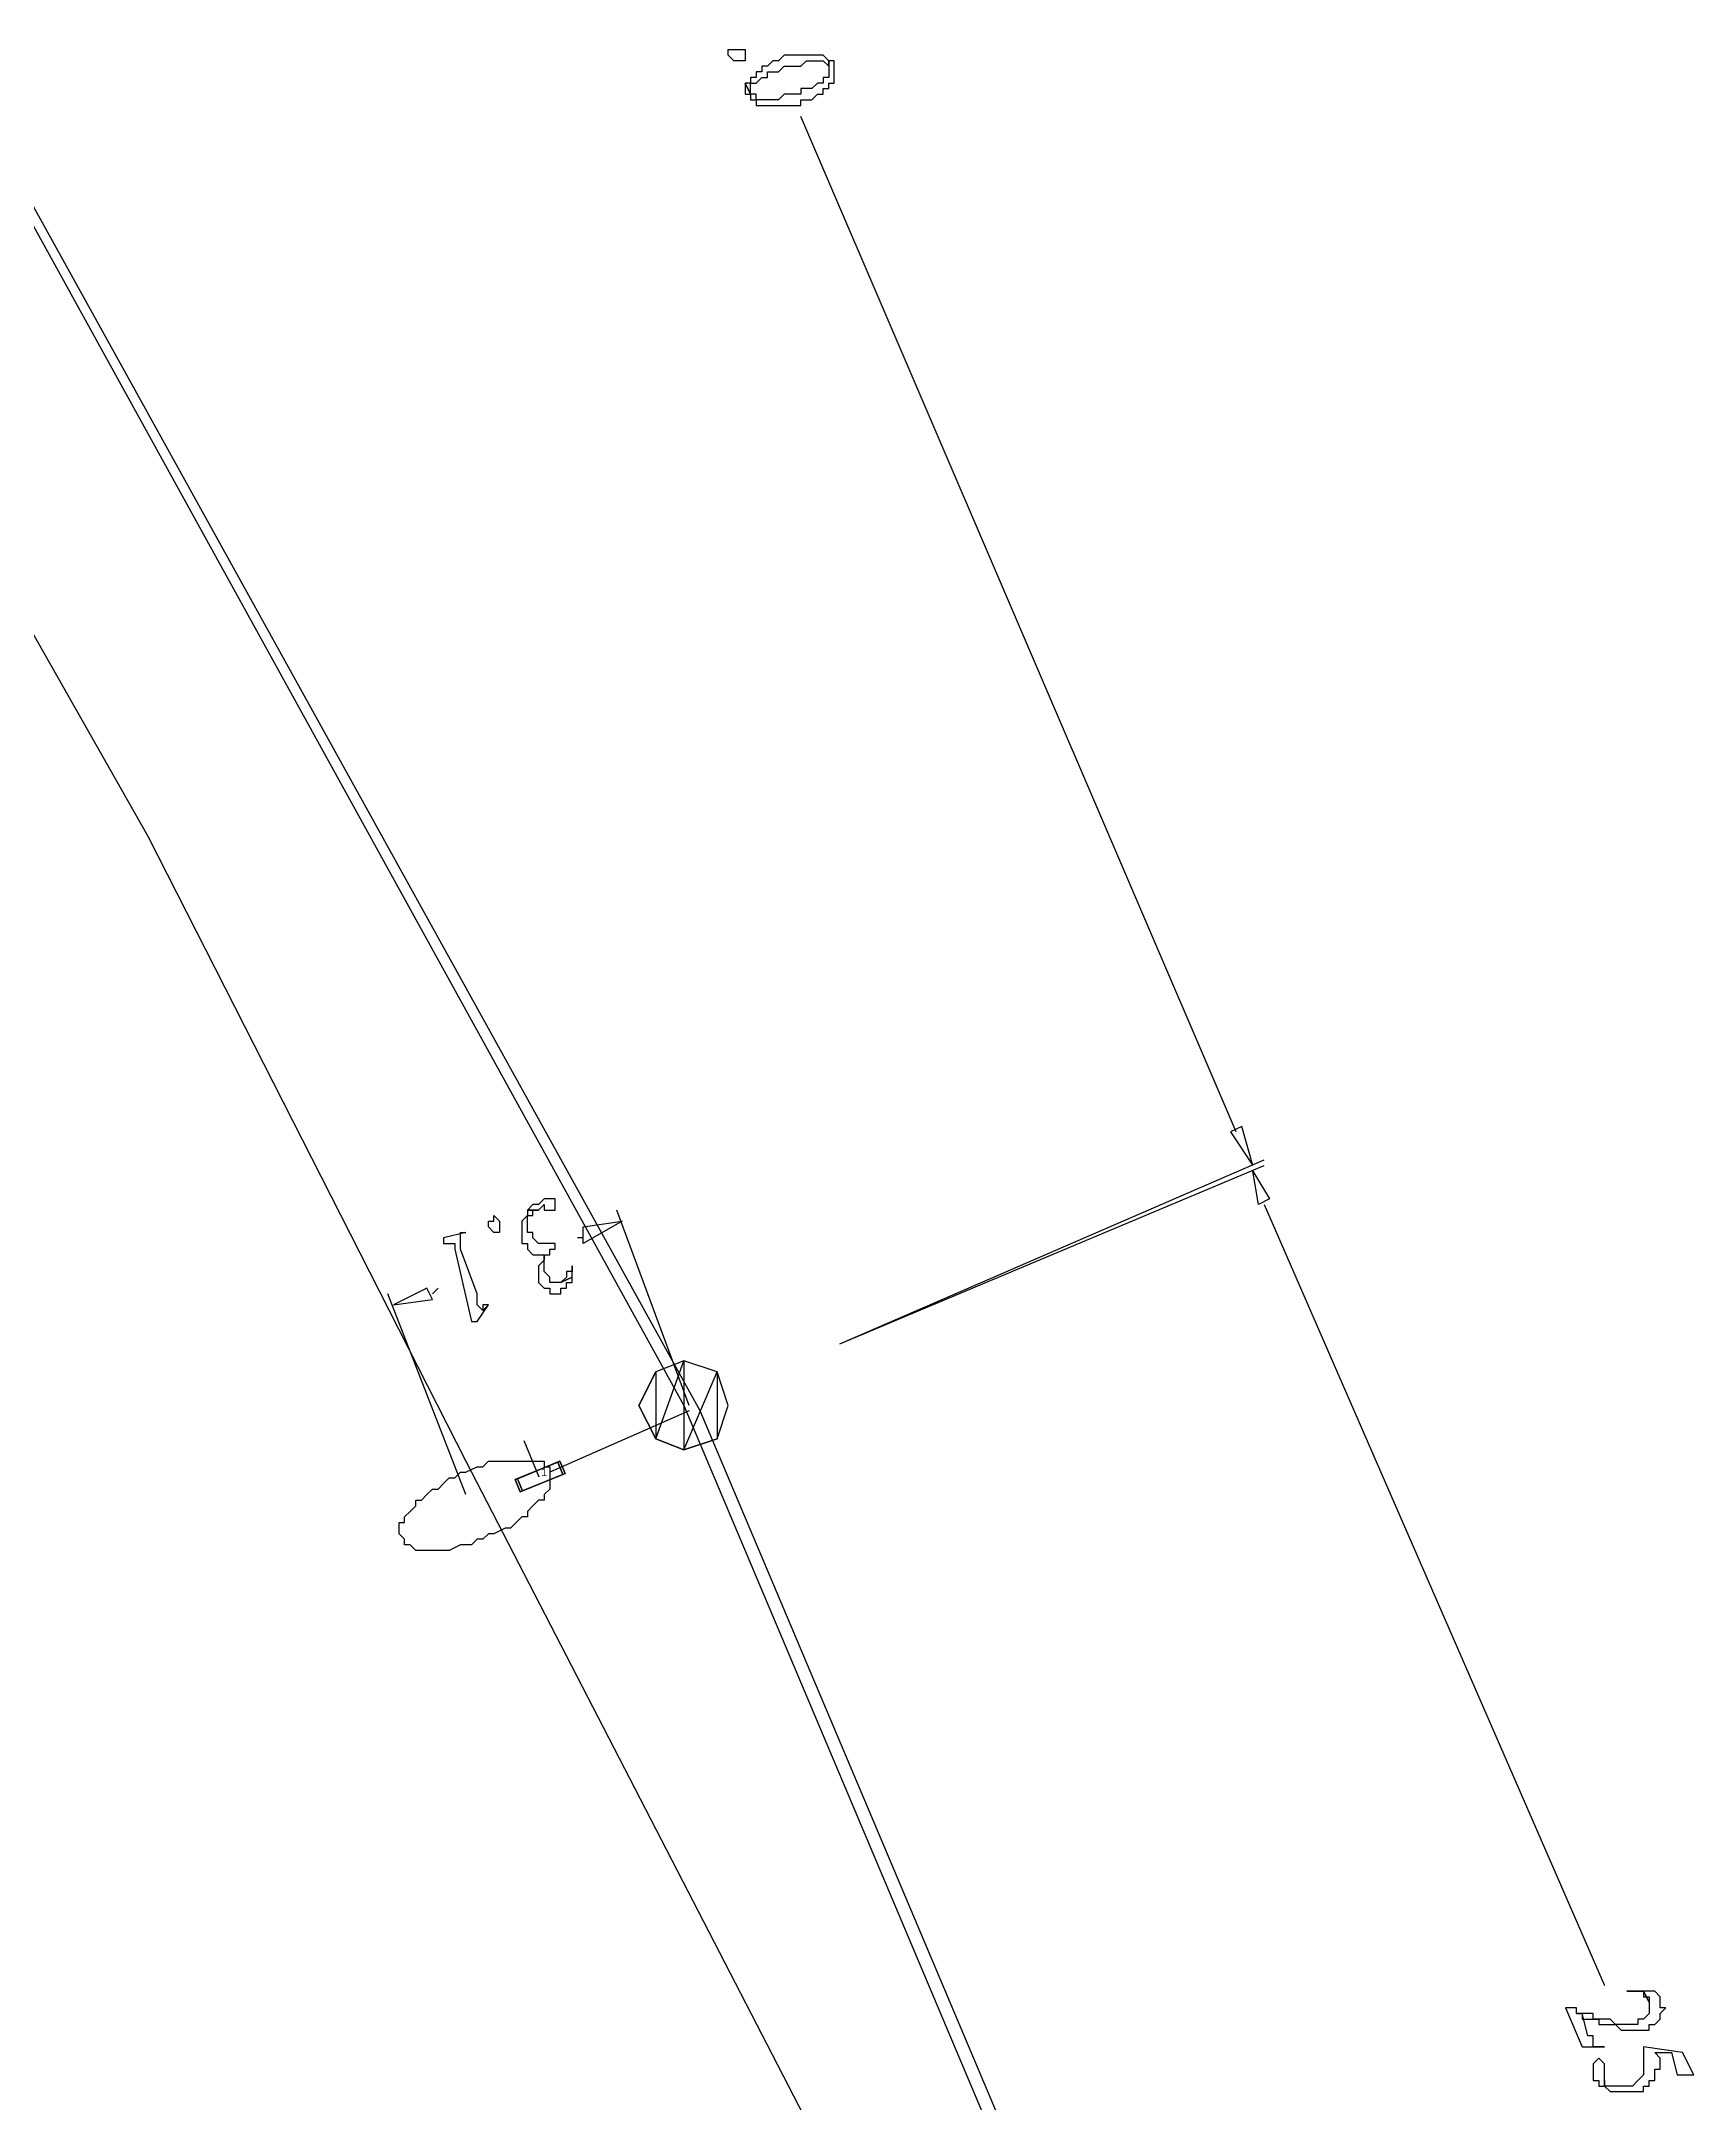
# Model space of a CAD drawing. Extents: x 212106 to 638151, y -1311344 to 1260505.
# Drawn here: x 420664 to 441814, y -1217199 to -1190807 of the extents above; entities that cross this region are included whole.
import ezdxf

# ---------------------------------------------------------------- set-up
doc = ezdxf.new("R2010")
doc.units = 0
doc.header["$MEASUREMENT"] = 0
for name, color, linetype in [('at_Entity', 7, 'Continuous'), ('DLXLUM01', 3, 'Continuous'), ('DLXLUMEX', 2, 'Continuous'), ('DLXSCENE', 7, 'Continuous')]:
    doc.layers.add(name, color=color, linetype=linetype)

# ---------------------------------------------------------------- blocks, each defined once
blk = doc.blocks.new('*U11')
at = {"color": 1}
blk.add_line((-28, -11), (-217, 451), dxfattribs=at)
for p, q in [((213, 179), (-332, -44)), ((-332, -44), (213, 179)), ((240, 190), (-305, -33)), ((-305, -33), (240, 190)), ((-268, -202), (277, 22)), ((277, 22), (-268, -202)), ((-240, -190), (305, 33)), ((305, 33), (-240, -190)), ((240, 190), (213, 179)), ((213, 179), (240, 190)), ((277, 22), (213, 179)), ((213, 179), (277, 22)), ((305, 33), (240, 190)), ((240, 190), (305, 33)), ((277, 22), (305, 33)), ((305, 33), (277, 22)), ((-305, -33), (-332, -44)), ((-332, -44), (-305, -33)), ((-332, -44), (-268, -202)), ((-268, -202), (-332, -44)), ((-305, -33), (-240, -190)), ((-240, -190), (-305, -33)), ((-240, -190), (-268, -202)), ((-268, -202), (-240, -190))]:
    blk.add_line(p, q)
at = {"layer": 'DLXLUMEX', "color": 7}
blk.add_text('1', height=100, dxfattribs=at).set_placement((0, 0))
blk = doc.blocks.new('*U97')
for p, q in [((71171, -1236937), (55671, -1208938)), ((81099, -1260437), (71171, -1236937))]:
    blk.add_line(p, q)

msp = doc.modelspace()

# ---------------------------------------------------------------- linework, layer by layer
at = {"layer": 'at_Entity', "color": 1}
for p, q in [((413529, -1180414), (428886, -1208271)), ((428886, -1208271), (438814, -1231770))]:
    msp.add_line(p, q, dxfattribs=at)
at = {"layer": 'at_Entity', "color": 0}
for p, q in [((413029, -1185129), (422029, -1200985)), ((429457, -1190986), (429457, -1190914)), ((429457, -1190914), (429529, -1190914)), ((429529, -1191057), (429457, -1190986)), ((429457, -1190986), (429457, -1190986)), ((429457, -1190986), (429457, -1190986)), ((429529, -1190914), (429529, -1190914)), ((429529, -1190914), (429529, -1190914)), ((429529, -1190914), (429529, -1190914)), ((429529, -1190914), (429600, -1190914)), ((429600, -1191057), (429529, -1191057)), ((429529, -1191057), (429529, -1191057)), ((429529, -1191057), (429529, -1191057)), ((429600, -1190914), (429600, -1190914)), ((429600, -1190914), (429600, -1190914)), ((429600, -1190914), (429671, -1190914)), ((429671, -1191057), (429600, -1191057)), ((429600, -1191057), (429600, -1191057)), ((429600, -1191057), (429600, -1191057)), ((429671, -1190914), (429671, -1191057)), ((429671, -1190914), (429671, -1190914)), ((429671, -1190914), (429671, -1190914)), ((429671, -1190914), (429671, -1190914)), ((429671, -1190914), (429671, -1190914)), ((430028, -1191057), (429957, -1191128)), ((430100, -1191057), (430028, -1191057)), ((430028, -1191057), (430028, -1191057)), ((430171, -1190986), (430100, -1191057)), ((430100, -1191057), (430100, -1191057)), ((430100, -1191057), (430100, -1191057)), ((430243, -1190986), (430171, -1190986)), ((430171, -1190986), (430171, -1190986)), ((430314, -1190986), (430243, -1190986)), ((430243, -1190986), (430243, -1190986)), ((430386, -1190986), (430314, -1190986)), ((430314, -1190986), (430314, -1190986)), ((430457, -1190986), (430386, -1190986)), ((430386, -1190986), (430386, -1190986)), ((430386, -1191128), (430457, -1191057)), ((430528, -1190986), (430457, -1190986)), ((430457, -1190986), (430457, -1190986)), ((430457, -1190986), (430457, -1190986)), ((430457, -1191057), (430457, -1191057)), ((430457, -1191057), (430528, -1191057)), ((430600, -1190986), (430528, -1190986)), ((430528, -1190986), (430528, -1190986)), ((430528, -1191057), (430600, -1191057)), ((430671, -1190986), (430600, -1190986)), ((430600, -1190986), (430600, -1190986)), ((430600, -1191057), (430600, -1191057)), ((430600, -1191057), (430600, -1191057)), ((430600, -1191057), (430671, -1191057)), ((430743, -1191057), (430671, -1190986)), ((430671, -1190986), (430671, -1190986)), ((430671, -1190986), (430671, -1190986)), ((430671, -1191057), (430671, -1191057)), ((430671, -1191057), (430671, -1191057)), ((430671, -1191057), (430743, -1191128)), ((430743, -1191128), (430743, -1191057)), ((430814, -1191057), (430743, -1191057)), ((430743, -1191057), (430743, -1191057)), ((430743, -1191057), (430743, -1191057)), ((430743, -1191057), (430743, -1191128)), ((430814, -1191128), (430814, -1191057)), ((429814, -1191271), (429743, -1191271)), ((429743, -1191271), (429743, -1191271)), ((429743, -1191271), (429743, -1191343)), ((429886, -1191200), (429814, -1191200)), ((429814, -1191200), (429814, -1191200)), ((429814, -1191200), (429814, -1191200)), ((429814, -1191200), (429814, -1191271)), ((429814, -1191343), (429886, -1191271)), ((429957, -1191128), (429886, -1191128)), ((429886, -1191128), (429886, -1191128)), ((429886, -1191128), (429886, -1191200)), ((429886, -1191271), (429886, -1191271)), ((429886, -1191271), (429886, -1191271)), ((429886, -1191271), (429957, -1191271)), ((429957, -1191128), (429957, -1191128)), ((429957, -1191271), (429957, -1191200)), ((429957, -1191200), (430028, -1191200)), ((429957, -1191271), (429957, -1191271)), ((430028, -1191200), (430028, -1191200)), ((430028, -1191200), (430100, -1191200)), ((430100, -1191200), (430171, -1191128)), ((430100, -1191200), (430100, -1191200)), ((430171, -1191128), (430171, -1191128)), ((430171, -1191128), (430243, -1191128)), ((430243, -1191128), (430243, -1191128)), ((430243, -1191128), (430314, -1191128)), ((430314, -1191128), (430314, -1191128)), ((430314, -1191128), (430314, -1191128)), ((430314, -1191128), (430386, -1191128)), ((430386, -1191128), (430386, -1191128)), ((430743, -1191271), (430671, -1191271)), ((430671, -1191271), (430671, -1191343)), ((430743, -1191128), (430743, -1191128)), ((430743, -1191128), (430743, -1191128)), ((430743, -1191128), (430743, -1191200)), ((430743, -1191200), (430743, -1191200)), ((430743, -1191200), (430743, -1191200)), ((430743, -1191200), (430743, -1191200)), ((430743, -1191200), (430743, -1191271)), ((430743, -1191271), (430743, -1191271)), ((430814, -1191200), (430814, -1191128)), ((430814, -1191128), (430814, -1191128)), ((430814, -1191271), (430814, -1191200)), ((430814, -1191200), (430814, -1191200)), ((430814, -1191200), (430814, -1191200)), ((430814, -1191343), (430814, -1191271)), ((430814, -1191271), (430814, -1191271)), ((429743, -1191343), (429671, -1191343)), ((429671, -1191343), (429671, -1191343)), ((429671, -1191343), (429743, -1191486)), ((429743, -1191486), (429671, -1191343)), ((429671, -1191343), (429671, -1191414)), ((429671, -1191414), (429671, -1191414)), ((429671, -1191414), (429671, -1191414)), ((429671, -1191414), (429671, -1191486)), ((429671, -1191486), (429671, -1191486)), ((429671, -1191486), (429743, -1191486)), ((429743, -1191414), (429743, -1191343)), ((429743, -1191343), (429814, -1191343)), ((429743, -1191486), (429743, -1191414)), ((429743, -1191414), (429743, -1191414)), ((429743, -1191414), (429743, -1191414)), ((429743, -1191486), (429743, -1191486)), ((429814, -1191486), (429743, -1191486)), ((429743, -1191486), (429743, -1191486)), ((429743, -1191486), (429743, -1191557)), ((429743, -1191557), (429743, -1191557)), ((429743, -1191557), (429743, -1191557)), ((429743, -1191557), (429814, -1191557)), ((429814, -1191343), (429814, -1191343)), ((429814, -1191343), (429814, -1191343)), ((429814, -1191557), (429814, -1191486)), ((429886, -1191557), (429814, -1191557)), ((429814, -1191557), (429814, -1191557)), ((429814, -1191557), (429814, -1191557)), ((429814, -1191557), (429814, -1191628)), ((429957, -1191557), (429886, -1191557)), ((429886, -1191557), (429886, -1191557)), ((430028, -1191557), (429957, -1191557)), ((429957, -1191557), (429957, -1191557)), ((430100, -1191557), (430028, -1191557)), ((430028, -1191557), (430028, -1191557)), ((430028, -1191557), (430028, -1191557)), ((430171, -1191486), (430100, -1191557)), ((430100, -1191557), (430100, -1191557)), ((430243, -1191486), (430171, -1191486)), ((430171, -1191486), (430171, -1191486)), ((430314, -1191486), (430243, -1191486)), ((430243, -1191486), (430243, -1191486)), ((430386, -1191486), (430314, -1191486)), ((430314, -1191486), (430314, -1191486)), ((430457, -1191414), (430386, -1191414)), ((430386, -1191414), (430386, -1191486)), ((430386, -1191628), (430386, -1191557)), ((430386, -1191557), (430386, -1191557)), ((430386, -1191557), (430457, -1191557)), ((430528, -1191414), (430457, -1191414)), ((430457, -1191414), (430457, -1191414)), ((430457, -1191557), (430457, -1191557)), ((430457, -1191557), (430528, -1191557)), ((430600, -1191343), (430528, -1191414)), ((430528, -1191414), (430528, -1191414)), ((430528, -1191557), (430600, -1191486)), ((430528, -1191557), (430528, -1191557)), ((430528, -1191557), (430528, -1191557)), ((430671, -1191343), (430600, -1191343)), ((430600, -1191343), (430600, -1191343)), ((430600, -1191343), (430600, -1191343)), ((430600, -1191486), (430600, -1191486)), ((430600, -1191486), (430671, -1191486)), ((430671, -1191343), (430671, -1191343)), ((430671, -1191486), (430671, -1191414)), ((430671, -1191414), (430743, -1191414)), ((430671, -1191486), (430671, -1191486)), ((430743, -1191414), (430743, -1191343)), ((430743, -1191343), (430743, -1191343)), ((430743, -1191343), (430814, -1191343)), ((430743, -1191414), (430743, -1191414)), ((430814, -1191343), (430814, -1191343)), ((429814, -1191628), (429814, -1191628)), ((429814, -1191628), (429886, -1191628)), ((429886, -1191628), (429886, -1191628)), ((429886, -1191628), (429886, -1191628)), ((429886, -1191628), (429957, -1191628)), ((429957, -1191628), (429957, -1191628)), ((429957, -1191628), (430028, -1191628)), ((430028, -1191628), (430028, -1191628)), ((430028, -1191628), (430028, -1191628)), ((430028, -1191628), (430100, -1191628)), ((430100, -1191628), (430100, -1191628)), ((430100, -1191628), (430171, -1191628)), ((430171, -1191628), (430171, -1191628)), ((430171, -1191628), (430243, -1191628)), ((430243, -1191628), (430243, -1191628)), ((430243, -1191628), (430314, -1191628)), ((430314, -1191628), (430314, -1191628)), ((430314, -1191628), (430386, -1191628)), ((435957, -1204771), (430386, -1191771)), ((422029, -1200985), (426100, -1208985)), ((436028, -1204699), (435885, -1204771)), ((435885, -1204771), (436171, -1205199)), ((436171, -1205199), (436028, -1204699)), ((430886, -1207485), (436314, -1205128)), ((430886, -1207485), (436314, -1205199)), ((436243, -1205699), (436171, -1205271)), ((436171, -1205271), (436385, -1205628)), ((426457, -1205914), (426457, -1205842)), ((426457, -1205842), (426457, -1205842)), ((426457, -1205842), (426529, -1205914)), ((426886, -1205842), (426814, -1205914)), ((426957, -1205699), (426886, -1205771)), ((426886, -1205771), (426886, -1205771)), ((426886, -1205771), (427029, -1205771)), ((427029, -1205771), (426886, -1205771)), ((426886, -1205771), (426886, -1205771)), ((426886, -1205771), (426886, -1205842)), ((426886, -1205914), (426886, -1205842)), ((426886, -1205842), (426886, -1205842)), ((426886, -1205842), (426957, -1205842)), ((426886, -1205842), (426886, -1205842)), ((427029, -1205699), (426957, -1205699)), ((426957, -1205699), (426957, -1205699)), ((426957, -1205699), (426957, -1205699)), ((426957, -1205842), (426957, -1205771)), ((426957, -1205771), (426957, -1205771)), ((426957, -1205771), (427029, -1205771)), ((427100, -1205628), (427029, -1205699)), ((427029, -1205699), (427029, -1205699)), ((427029, -1205771), (427100, -1205699)), ((427029, -1205771), (427029, -1205771)), ((427029, -1205771), (427029, -1205771)), ((427171, -1205628), (427100, -1205628)), ((427100, -1205628), (427100, -1205628)), ((427100, -1205628), (427100, -1205628)), ((427100, -1205699), (427100, -1205699)), ((427100, -1205699), (427100, -1205771)), ((427100, -1205771), (427171, -1205771)), ((427243, -1205628), (427171, -1205628)), ((427171, -1205628), (427171, -1205628)), ((427171, -1205628), (427171, -1205628)), ((427171, -1205771), (427171, -1205771)), ((427171, -1205771), (427171, -1205771)), ((427171, -1205771), (427171, -1205771)), ((427171, -1205771), (427171, -1205771)), ((427171, -1205771), (427243, -1205771)), ((427243, -1205771), (427243, -1205628)), ((428957, -1208271), (428029, -1205771)), ((436385, -1205628), (436243, -1205699)), ((436314, -1205699), (440671, -1215699)), ((426100, -1206057), (425814, -1206128)), ((426029, -1206128), (426029, -1206057)), ((426029, -1206057), (426100, -1206057)), ((426100, -1206057), (426100, -1206057)), ((426100, -1206057), (426100, -1206057)), ((426386, -1205985), (426386, -1205914)), ((426386, -1205914), (426386, -1205914)), ((426386, -1205914), (426457, -1205914)), ((426457, -1206057), (426386, -1205985)), ((426386, -1205985), (426386, -1205985)), ((426386, -1205985), (426386, -1205985)), ((426457, -1205914), (426457, -1205914)), ((426529, -1206057), (426457, -1206057)), ((426457, -1206057), (426457, -1206057)), ((426457, -1206057), (426457, -1206057)), ((426457, -1206057), (426457, -1206057)), ((426529, -1205914), (426529, -1205914)), ((426529, -1205914), (426529, -1205914)), ((426529, -1205914), (426529, -1205914)), ((426529, -1205914), (426529, -1205914)), ((426529, -1205914), (426529, -1205985)), ((426529, -1205985), (426529, -1205985)), ((426529, -1205985), (426529, -1205985)), ((426529, -1205985), (426529, -1206057)), ((426529, -1206057), (426529, -1206057)), ((426529, -1206057), (426529, -1206057)), ((426529, -1206057), (426529, -1206057)), ((426529, -1206057), (426529, -1206057)), ((426814, -1205914), (426814, -1205914)), ((426814, -1205914), (426814, -1205914)), ((426814, -1205914), (426814, -1205985)), ((426814, -1205985), (426814, -1205985)), ((426814, -1205985), (426814, -1205985)), ((426814, -1205985), (426814, -1206057)), ((426814, -1206057), (426814, -1206057)), ((426814, -1206057), (426814, -1206128)), ((426886, -1205985), (426886, -1205914)), ((426886, -1205914), (426886, -1205914)), ((426886, -1206057), (426886, -1205985)), ((426886, -1205985), (426886, -1205985)), ((426886, -1205985), (426886, -1205985)), ((426957, -1206057), (426886, -1206057)), ((426957, -1206128), (426957, -1206057)), ((426957, -1206057), (426957, -1206057)), ((427600, -1205985), (428100, -1205914)), ((428100, -1205914), (427600, -1206199)), ((427600, -1206199), (427600, -1205985)), ((425814, -1206128), (425814, -1206199)), ((425814, -1206199), (425814, -1206199)), ((425814, -1206199), (425814, -1206199)), ((425814, -1206199), (425886, -1206199)), ((425886, -1206199), (425886, -1206199)), ((425886, -1206199), (425886, -1206199)), ((425886, -1206199), (425886, -1206199)), ((425886, -1206199), (425886, -1206199)), ((425886, -1206199), (425957, -1206199)), ((425957, -1206199), (425957, -1206271)), ((425957, -1206271), (425957, -1206271)), ((425957, -1206271), (426171, -1207199)), ((426029, -1206199), (426029, -1206128)), ((426029, -1206128), (426029, -1206128)), ((426029, -1206128), (426029, -1206128)), ((426029, -1206128), (426029, -1206128)), ((426029, -1206128), (426029, -1206128)), ((426029, -1206271), (426029, -1206199)), ((426029, -1206199), (426029, -1206199)), ((426243, -1206842), (426029, -1206271)), ((426814, -1206128), (426814, -1206128)), ((426814, -1206128), (426814, -1206199)), ((426814, -1206199), (426886, -1206199)), ((426886, -1206199), (426886, -1206271)), ((426886, -1206271), (426886, -1206271)), ((426886, -1206271), (426886, -1206271)), ((426886, -1206271), (426957, -1206342)), ((427029, -1206199), (426957, -1206128)), ((426957, -1206128), (426957, -1206128)), ((426957, -1206128), (426957, -1206128)), ((426957, -1206342), (426957, -1206342)), ((426957, -1206342), (426957, -1206342)), ((426957, -1206342), (427029, -1206342)), ((427100, -1206199), (427029, -1206199)), ((427029, -1206199), (427029, -1206199)), ((427029, -1206199), (427029, -1206199)), ((427029, -1206342), (427029, -1206342)), ((427029, -1206342), (427029, -1206342)), ((427029, -1206342), (427100, -1206342)), ((427171, -1206199), (427100, -1206199)), ((427100, -1206199), (427100, -1206199)), ((427100, -1206199), (427100, -1206199)), ((427100, -1206414), (427100, -1206342)), ((427100, -1206342), (427171, -1206342)), ((427100, -1206342), (427100, -1206414)), ((427243, -1206199), (427171, -1206199)), ((427171, -1206199), (427171, -1206199)), ((427171, -1206199), (427171, -1206199)), ((427171, -1206342), (427171, -1206271)), ((427171, -1206271), (427171, -1206271)), ((427171, -1206271), (427243, -1206271)), ((427171, -1206342), (427171, -1206342)), ((427243, -1206271), (427243, -1206199)), ((427243, -1206199), (427243, -1206199)), ((427243, -1206199), (427243, -1206199)), ((427243, -1206271), (427243, -1206271)), ((427600, -1206128), (427529, -1206128)), ((427100, -1206414), (427029, -1206485)), ((427029, -1206485), (427029, -1206485)), ((427029, -1206485), (427029, -1206557)), ((427029, -1206557), (427029, -1206557)), ((427029, -1206557), (427029, -1206557)), ((427029, -1206557), (427029, -1206628)), ((427029, -1206628), (427029, -1206628)), ((427029, -1206628), (427029, -1206699)), ((427100, -1206485), (427100, -1206414)), ((427100, -1206414), (427100, -1206414)), ((427100, -1206414), (427100, -1206414)), ((427100, -1206414), (427100, -1206414)), ((427100, -1206557), (427100, -1206485)), ((427100, -1206485), (427100, -1206485)), ((427171, -1206628), (427100, -1206557)), ((427100, -1206557), (427100, -1206557)), ((427100, -1206557), (427100, -1206557)), ((427171, -1206699), (427171, -1206628)), ((427171, -1206628), (427171, -1206628)), ((427171, -1206628), (427171, -1206628)), ((427386, -1206628), (427314, -1206699)), ((427314, -1206699), (427457, -1206628)), ((427457, -1206628), (427314, -1206699)), ((427457, -1206557), (427386, -1206557)), ((427386, -1206557), (427386, -1206628)), ((427386, -1206628), (427386, -1206628)), ((427386, -1206628), (427386, -1206628)), ((427457, -1206628), (427457, -1206485)), ((427457, -1206485), (427457, -1206557)), ((427457, -1206557), (427457, -1206557)), ((427457, -1206628), (427457, -1206628)), ((427457, -1206699), (427457, -1206628)), ((426100, -1209414), (425100, -1206842)), ((425600, -1206771), (425171, -1206985)), ((425671, -1206914), (425600, -1206771)), ((425671, -1206842), (425743, -1206771)), ((426243, -1206914), (426243, -1206842)), ((427029, -1206699), (427029, -1206699)), ((427029, -1206699), (427029, -1206699)), ((427029, -1206699), (427100, -1206771)), ((427100, -1206771), (427100, -1206771)), ((427100, -1206771), (427100, -1206771)), ((427100, -1206771), (427100, -1206771)), ((427100, -1206771), (427171, -1206771)), ((427243, -1206699), (427171, -1206699)), ((427171, -1206771), (427171, -1206842)), ((427171, -1206842), (427171, -1206842)), ((427171, -1206842), (427243, -1206842)), ((427314, -1206699), (427243, -1206699)), ((427243, -1206699), (427243, -1206699)), ((427243, -1206842), (427243, -1206842)), ((427243, -1206842), (427243, -1206842)), ((427243, -1206842), (427314, -1206842)), ((427314, -1206699), (427314, -1206699)), ((427314, -1206699), (427314, -1206699)), ((427314, -1206699), (427314, -1206699)), ((427314, -1206842), (427314, -1206771)), ((427314, -1206771), (427386, -1206771)), ((427386, -1206771), (427386, -1206699)), ((427386, -1206699), (427457, -1206699)), ((427386, -1206771), (427386, -1206771)), ((427386, -1206771), (427386, -1206771)), ((427457, -1206699), (427457, -1206699)), ((425171, -1206985), (425671, -1206914)), ((426243, -1206985), (426243, -1206914)), ((426243, -1206914), (426243, -1206914)), ((426243, -1207199), (426386, -1206985)), ((426314, -1207057), (426243, -1206985)), ((426243, -1206985), (426243, -1206985)), ((426243, -1206985), (426243, -1206985)), ((426386, -1206985), (426314, -1206985)), ((426314, -1206985), (426314, -1207057)), ((426314, -1207057), (426386, -1206985)), ((426386, -1206985), (426314, -1207057)), ((426314, -1207057), (426314, -1207057)), ((426314, -1207057), (426314, -1207057)), ((426314, -1207057), (426314, -1207057)), ((426386, -1206985), (426386, -1206985)), ((426171, -1207199), (426243, -1207199)), ((428886, -1207699), (428529, -1207842)), ((428886, -1207699), (428529, -1207842)), ((428529, -1208699), (428886, -1207699)), ((428529, -1208699), (428886, -1207699)), ((428886, -1207699), (428529, -1207842)), ((428886, -1207699), (428529, -1207842)), ((428886, -1207699), (428529, -1207842)), ((428529, -1208699), (428886, -1207699)), ((428529, -1208699), (428886, -1207699)), ((428886, -1207699), (428529, -1207842)), ((429314, -1207842), (428886, -1207699)), ((429314, -1207842), (428886, -1207699)), ((428886, -1207699), (428886, -1208842)), ((428886, -1207699), (428886, -1208842)), ((429314, -1207842), (428886, -1207699)), ((429314, -1207842), (428886, -1207699)), ((429314, -1207842), (428886, -1207699)), ((428886, -1207699), (428886, -1208842)), ((428886, -1207699), (428886, -1208842)), ((429314, -1207842), (428886, -1207699)), ((428529, -1207842), (428314, -1208271)), ((428314, -1208271), (428529, -1207842)), ((428529, -1207842), (428314, -1208271)), ((428529, -1207842), (428314, -1208271)), ((428314, -1208271), (428529, -1207842)), ((428529, -1207842), (428314, -1208271)), ((428529, -1207842), (428529, -1208699)), ((428529, -1207842), (428529, -1208699)), ((428529, -1207842), (428529, -1208699)), ((428529, -1207842), (428529, -1208699)), ((428886, -1208842), (429314, -1207842)), ((428886, -1208842), (429314, -1207842)), ((428886, -1208842), (429314, -1207842)), ((428886, -1208842), (429314, -1207842)), ((429457, -1208271), (429314, -1207842)), ((429457, -1208271), (429314, -1207842)), ((429314, -1207842), (429314, -1208699)), ((429314, -1207842), (429314, -1208699)), ((429457, -1208271), (429314, -1207842)), ((429457, -1208271), (429314, -1207842)), ((429457, -1208271), (429314, -1207842)), ((429314, -1207842), (429314, -1208699)), ((429314, -1207842), (429314, -1208699)), ((429457, -1208271), (429314, -1207842)), ((428957, -1208342), (427171, -1209128)), ((428314, -1208271), (428529, -1208699)), ((428529, -1208699), (428314, -1208271)), ((428314, -1208271), (428529, -1208699)), ((428314, -1208271), (428529, -1208699)), ((428529, -1208699), (428314, -1208271)), ((428314, -1208271), (428529, -1208699)), ((429314, -1208699), (429457, -1208271)), ((429314, -1208699), (429457, -1208271)), ((429314, -1208699), (429457, -1208271)), ((429314, -1208699), (429457, -1208271)), ((429314, -1208699), (429457, -1208271)), ((429314, -1208699), (429457, -1208271)), ((428529, -1208699), (428886, -1208842)), ((428886, -1208842), (428529, -1208699)), ((428529, -1208699), (428886, -1208842)), ((428529, -1208699), (428886, -1208842)), ((428886, -1208842), (428529, -1208699)), ((428529, -1208699), (428886, -1208842)), ((428886, -1208842), (429314, -1208699)), ((429314, -1208699), (428886, -1208842)), ((428886, -1208842), (429314, -1208699)), ((428886, -1208842), (429314, -1208699)), ((429314, -1208699), (428886, -1208842)), ((428886, -1208842), (429314, -1208699)), ((426100, -1208985), (437457, -1230984)), ((426314, -1209056), (426386, -1208985)), ((426386, -1208985), (426457, -1208985)), ((426457, -1208985), (426529, -1208985)), ((426529, -1208985), (426600, -1208985)), ((426600, -1208985), (426671, -1208985)), ((426671, -1208985), (426743, -1208985)), ((426743, -1208985), (426814, -1208985)), ((426814, -1208985), (426886, -1208985)), ((426886, -1208985), (426957, -1208985)), ((426957, -1208985), (427029, -1208985)), ((427029, -1208985), (427100, -1208985)), ((427100, -1208985), (427100, -1209056)), ((428886, -1208842), (428886, -1208842)), ((428886, -1208842), (428886, -1208842)), ((428886, -1208842), (428886, -1208842)), ((425743, -1209342), (425814, -1209271)), ((425814, -1209271), (425886, -1209199)), ((425886, -1209199), (425957, -1209199)), ((425957, -1209199), (426029, -1209128)), ((426029, -1209128), (426100, -1209128)), ((426100, -1209128), (426243, -1209056)), ((426243, -1209056), (426314, -1209056)), ((427100, -1209056), (427171, -1209056)), ((427171, -1209056), (427171, -1209128)), ((427171, -1209128), (427171, -1209199)), ((427171, -1209199), (427171, -1209271)), ((427171, -1209271), (427171, -1209342)), ((425457, -1209556), (425457, -1209485)), ((425457, -1209485), (425529, -1209485)), ((425529, -1209485), (425600, -1209414)), ((425600, -1209414), (425671, -1209342)), ((425671, -1209342), (425743, -1209342)), ((427029, -1209485), (426957, -1209556)), ((427100, -1209485), (427029, -1209485)), ((427171, -1209342), (427100, -1209414)), ((427100, -1209414), (427100, -1209485)), ((425243, -1209914), (425243, -1209771)), ((425243, -1209771), (425314, -1209771)), ((425314, -1209699), (425386, -1209628)), ((425314, -1209771), (425314, -1209699)), ((425386, -1209628), (425457, -1209556)), ((426743, -1209771), (426671, -1209842)), ((426814, -1209699), (426743, -1209771)), ((426886, -1209699), (426814, -1209699)), ((426957, -1209556), (426886, -1209628)), ((426886, -1209628), (426886, -1209699)), ((425314, -1209985), (425243, -1209914)), ((425314, -1210056), (425314, -1209985)), ((425314, -1209985), (425314, -1209985)), ((425386, -1210056), (425314, -1210056)), ((425457, -1210128), (425386, -1210056)), ((426029, -1210056), (425886, -1210128)), ((426100, -1210056), (426029, -1210056)), ((426171, -1210056), (426100, -1210056)), ((426243, -1209985), (426171, -1210056)), ((426314, -1209985), (426243, -1209985)), ((426386, -1209914), (426314, -1209985)), ((426457, -1209914), (426386, -1209914)), ((426600, -1209842), (426457, -1209914)), ((426671, -1209842), (426600, -1209842)), ((425529, -1210128), (425457, -1210128)), ((425600, -1210128), (425529, -1210128)), ((425671, -1210128), (425600, -1210128)), ((425743, -1210128), (425671, -1210128)), ((425814, -1210128), (425743, -1210128)), ((425886, -1210128), (425814, -1210128)), ((441028, -1215771), (440957, -1215771)), ((440957, -1215771), (441028, -1215771)), ((441100, -1215771), (441028, -1215771)), ((441028, -1215771), (441028, -1215771)), ((441028, -1215771), (441028, -1215771)), ((441028, -1215771), (441100, -1215771)), ((441171, -1215771), (441100, -1215771)), ((441100, -1215771), (441100, -1215771)), ((441100, -1215771), (441100, -1215771)), ((441100, -1215771), (441100, -1215771)), ((441100, -1215771), (441171, -1215771)), ((441171, -1215771), (441171, -1215771)), ((441171, -1215771), (441171, -1215842)), ((441242, -1215913), (441171, -1215771)), ((441242, -1215771), (441171, -1215771)), ((441171, -1215771), (441242, -1215913)), ((441171, -1215842), (441242, -1215842)), ((441314, -1215771), (441242, -1215771)), ((441242, -1215771), (441242, -1215771)), ((441242, -1215842), (441242, -1215842)), ((441242, -1215842), (441242, -1215913)), ((441385, -1215842), (441314, -1215771)), ((441314, -1215771), (441314, -1215771)), ((441314, -1215771), (441314, -1215771)), ((441385, -1215913), (441385, -1215842)), ((440242, -1215985), (440171, -1215985)), ((440171, -1215985), (440385, -1216485)), ((440314, -1215985), (440242, -1215985)), ((440242, -1215985), (440242, -1215985)), ((440314, -1216056), (440314, -1215985)), ((440385, -1216056), (440314, -1216056)), ((440385, -1216056), (440314, -1216056)), ((440314, -1216056), (440385, -1216056)), ((440457, -1216342), (440385, -1216056)), ((440457, -1216056), (440385, -1216056)), ((440385, -1216056), (440385, -1216056)), ((440385, -1216056), (440385, -1216056)), ((440385, -1216056), (440385, -1216128)), ((440385, -1216128), (440385, -1216128)), ((440385, -1216128), (440457, -1216128)), ((440528, -1216056), (440457, -1216056)), ((440457, -1216056), (440457, -1216056)), ((440457, -1216128), (440457, -1216128)), ((440457, -1216128), (440528, -1216128)), ((440528, -1216128), (440528, -1216056)), ((440600, -1216128), (440528, -1216128)), ((440528, -1216128), (440528, -1216128)), ((440528, -1216128), (440600, -1216128)), ((440671, -1216128), (440600, -1216128)), ((440600, -1216128), (440600, -1216128)), ((440600, -1216128), (440600, -1216128)), ((440600, -1216128), (440600, -1216199)), ((440742, -1216128), (440671, -1216128)), ((440671, -1216128), (440671, -1216128)), ((440814, -1216199), (440742, -1216128)), ((440742, -1216128), (440742, -1216128)), ((440742, -1216128), (440742, -1216128)), ((440742, -1216128), (440742, -1216128)), ((441171, -1216128), (441100, -1216128)), ((441100, -1216128), (441100, -1216128)), ((441100, -1216128), (441100, -1216199)), ((441242, -1216056), (441171, -1216128)), ((441171, -1216128), (441171, -1216128)), ((441171, -1216128), (441171, -1216128)), ((441242, -1215913), (441242, -1215913)), ((441242, -1215913), (441242, -1215913)), ((441242, -1215913), (441242, -1215913)), ((441242, -1215913), (441242, -1215985)), ((441242, -1215985), (441242, -1215985)), ((441242, -1215985), (441242, -1216056)), ((441242, -1216056), (441242, -1216056)), ((441242, -1216056), (441242, -1216056)), ((441242, -1216056), (441242, -1216056)), ((441314, -1216199), (441385, -1216128)), ((441385, -1215985), (441385, -1215913)), ((441385, -1215913), (441385, -1215913)), ((441385, -1216056), (441457, -1215985)), ((441457, -1215985), (441385, -1215985)), ((441385, -1216128), (441385, -1216056)), ((441385, -1216056), (441385, -1216056)), ((441385, -1216128), (441385, -1216128)), ((441385, -1216128), (441385, -1216128)), ((441385, -1216128), (441385, -1216128)), ((441457, -1215985), (441457, -1215985)), ((440528, -1216342), (440457, -1216342)), ((440457, -1216342), (440457, -1216342)), ((440528, -1216413), (440528, -1216342)), ((440600, -1216199), (440671, -1216199)), ((440671, -1216199), (440742, -1216199)), ((440742, -1216199), (440742, -1216199)), ((440742, -1216199), (440742, -1216199)), ((440742, -1216199), (440814, -1216199)), ((440885, -1216199), (440814, -1216199)), ((440814, -1216199), (440814, -1216199)), ((440814, -1216199), (440885, -1216271)), ((440957, -1216199), (440885, -1216199)), ((440885, -1216199), (440885, -1216199)), ((440885, -1216271), (440885, -1216271)), ((440885, -1216271), (440957, -1216271)), ((441028, -1216199), (440957, -1216199)), ((440957, -1216199), (440957, -1216199)), ((440957, -1216199), (440957, -1216199)), ((440957, -1216271), (440957, -1216271)), ((440957, -1216271), (440957, -1216271)), ((440957, -1216271), (441028, -1216271)), ((441100, -1216199), (441028, -1216199)), ((441028, -1216199), (441028, -1216199)), ((441028, -1216271), (441028, -1216271)), ((441028, -1216271), (441028, -1216271)), ((441028, -1216271), (441100, -1216271)), ((441100, -1216271), (441100, -1216271)), ((441100, -1216271), (441171, -1216271)), ((441171, -1216271), (441171, -1216271)), ((441171, -1216271), (441242, -1216271)), ((441242, -1216271), (441242, -1216199)), ((441242, -1216199), (441314, -1216199)), ((441242, -1216271), (441242, -1216271)), ((441314, -1216199), (441314, -1216199)), ((441314, -1216199), (441314, -1216199)), ((440385, -1216485), (440671, -1216485)), ((440528, -1216485), (440528, -1216413)), ((440528, -1216413), (440528, -1216413)), ((440528, -1216413), (440528, -1216413)), ((440528, -1216413), (440528, -1216413)), ((440600, -1216485), (440528, -1216485)), ((440600, -1216628), (440528, -1216699)), ((440671, -1216485), (440600, -1216485)), ((440600, -1216485), (440600, -1216485)), ((440600, -1216485), (440600, -1216485)), ((440671, -1216699), (440600, -1216628)), ((440600, -1216628), (440600, -1216628)), ((440600, -1216628), (440600, -1216628)), ((441671, -1216556), (441171, -1216485)), ((441171, -1216485), (441171, -1216485)), ((441171, -1216485), (441171, -1216556)), ((441171, -1216556), (441171, -1216556)), ((441171, -1216556), (441171, -1216628)), ((441171, -1216628), (441171, -1216628)), ((441171, -1216628), (441171, -1216628)), ((441171, -1216628), (441171, -1216699)), ((441385, -1216628), (441314, -1216556)), ((441314, -1216556), (441314, -1216556)), ((441314, -1216556), (441528, -1216556)), ((441385, -1216699), (441385, -1216628)), ((441385, -1216628), (441385, -1216628)), ((441528, -1216556), (441600, -1216842)), ((441814, -1216842), (441671, -1216556)), ((440528, -1216699), (440528, -1216699)), ((440528, -1216699), (440528, -1216699)), ((440528, -1216699), (440528, -1216699)), ((440528, -1216699), (440528, -1216770)), ((440528, -1216770), (440528, -1216770)), ((440528, -1216770), (440528, -1216770)), ((440528, -1216770), (440528, -1216842)), ((440528, -1216842), (440528, -1216842)), ((440528, -1216842), (440528, -1216913)), ((440528, -1216913), (440600, -1216913)), ((440600, -1216913), (440600, -1216913)), ((440600, -1216913), (440600, -1216985)), ((440671, -1216770), (440671, -1216699)), ((440671, -1216699), (440671, -1216699)), ((440671, -1216699), (440671, -1216699)), ((440671, -1216842), (440671, -1216770)), ((440671, -1216770), (440671, -1216770)), ((440671, -1216770), (440671, -1216770)), ((440671, -1216913), (440671, -1216842)), ((440671, -1216842), (440671, -1216842)), ((440671, -1216985), (440671, -1216913)), ((440671, -1216913), (440671, -1216913)), ((440671, -1216985), (440671, -1216913)), ((440671, -1216913), (440671, -1216913)), ((440671, -1216913), (440671, -1216913)), ((440671, -1216913), (440671, -1216985)), ((441100, -1216913), (441028, -1216985)), ((441171, -1216842), (441100, -1216913)), ((441100, -1216913), (441100, -1216913)), ((441100, -1216913), (441100, -1216913)), ((441100, -1216913), (441100, -1216913)), ((441171, -1216699), (441171, -1216699)), ((441171, -1216699), (441171, -1216699)), ((441171, -1216699), (441171, -1216770)), ((441171, -1216770), (441171, -1216770)), ((441171, -1216770), (441171, -1216842)), ((441171, -1216842), (441171, -1216842)), ((441171, -1216842), (441171, -1216842)), ((441242, -1216985), (441242, -1216913)), ((441242, -1216913), (441314, -1216913)), ((441314, -1216842), (441314, -1216770)), ((441314, -1216770), (441314, -1216770)), ((441314, -1216770), (441385, -1216770)), ((441314, -1216913), (441314, -1216842)), ((441314, -1216842), (441314, -1216842)), ((441314, -1216842), (441314, -1216842)), ((441314, -1216913), (441314, -1216913)), ((441385, -1216770), (441385, -1216699)), ((441385, -1216699), (441385, -1216699)), ((441600, -1216842), (441814, -1216842)), ((440600, -1216985), (440671, -1216985)), ((440671, -1216985), (440671, -1216985)), ((440671, -1216985), (440671, -1216985)), ((440742, -1216985), (440671, -1216985)), ((440671, -1216985), (440671, -1216985)), ((440671, -1216985), (440742, -1217056)), ((440814, -1216985), (440742, -1216985)), ((440742, -1216985), (440742, -1216985)), ((440742, -1216985), (440742, -1216985)), ((440742, -1217056), (440742, -1217056)), ((440742, -1217056), (440814, -1217056)), ((440885, -1216985), (440814, -1216985)), ((440814, -1216985), (440814, -1216985)), ((440814, -1217056), (440814, -1217056)), ((440814, -1217056), (440814, -1217056)), ((440814, -1217056), (440885, -1217056)), ((440957, -1216985), (440885, -1216985)), ((440885, -1216985), (440885, -1216985)), ((440885, -1217056), (440885, -1217056)), ((440885, -1217056), (440885, -1217056)), ((440885, -1217056), (440957, -1217056)), ((441028, -1216985), (440957, -1216985)), ((440957, -1216985), (440957, -1216985)), ((440957, -1217056), (440957, -1217056)), ((440957, -1217056), (441028, -1217056)), ((441028, -1216985), (441028, -1216985)), ((441028, -1216985), (441028, -1216985)), ((441028, -1217056), (441028, -1217056)), ((441028, -1217056), (441100, -1217056)), ((441100, -1217056), (441100, -1217056)), ((441100, -1217056), (441171, -1217056)), ((441171, -1217056), (441171, -1216985)), ((441171, -1216985), (441171, -1216985)), ((441171, -1216985), (441242, -1216985)), ((441242, -1216985), (441242, -1216985))]:
    msp.add_line(p, q, dxfattribs=at)

# ---------------------------------------------------------------- block references
at = {"layer": 'DLXLUM01'}
msp.add_blockref('*U11', (427063, -1209177), dxfattribs=at)
at = {"layer": 'DLXSCENE'}
msp.add_blockref('*U97', (357928, 28595), dxfattribs=at)

doc.saveas('drawing.dxf')
